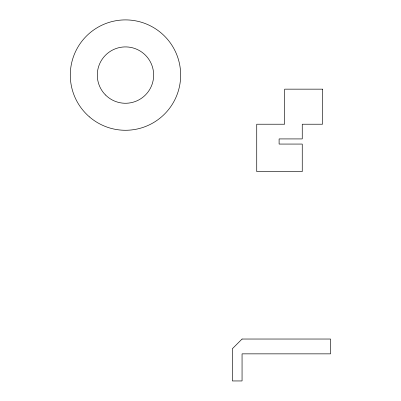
<?xml version="1.0" encoding="UTF-8"?>
<svg xmlns="http://www.w3.org/2000/svg" width="401" height="401" viewBox="0 0 401 401"><rect width="100%" height="100%" fill="white"/><g stroke="black" fill="none" stroke-linecap="round" stroke-linejoin="round"><path stroke-width="0.6" d="M242.059 339.035L232.309 348.79L232.369 380.95L242.059 380.95L242.059 353.852L330.564 353.852L330.564 339.035L242.059 339.035M322.549 89.157L284.64 89.157L284.64 124.22L256.73 124.22L256.73 171.613L302.254 171.613L302.254 144.064L279.106 144.064L279.106 138.921L302.254 138.921L302.254 124.22L322.549 124.22L322.549 89.157M89.423 116.871A55.188 55.188 0 0 0 179.688 85.418A55.188 55.188 0 0 0 107.313 22.972A55.188 55.188 0 0 0 89.423 116.871M105.548 95.012A28.175 28.175 0 0 0 152.691 82.38A28.175 28.175 0 0 0 118.18 47.869A28.175 28.175 0 0 0 105.548 95.012"/></g></svg>
